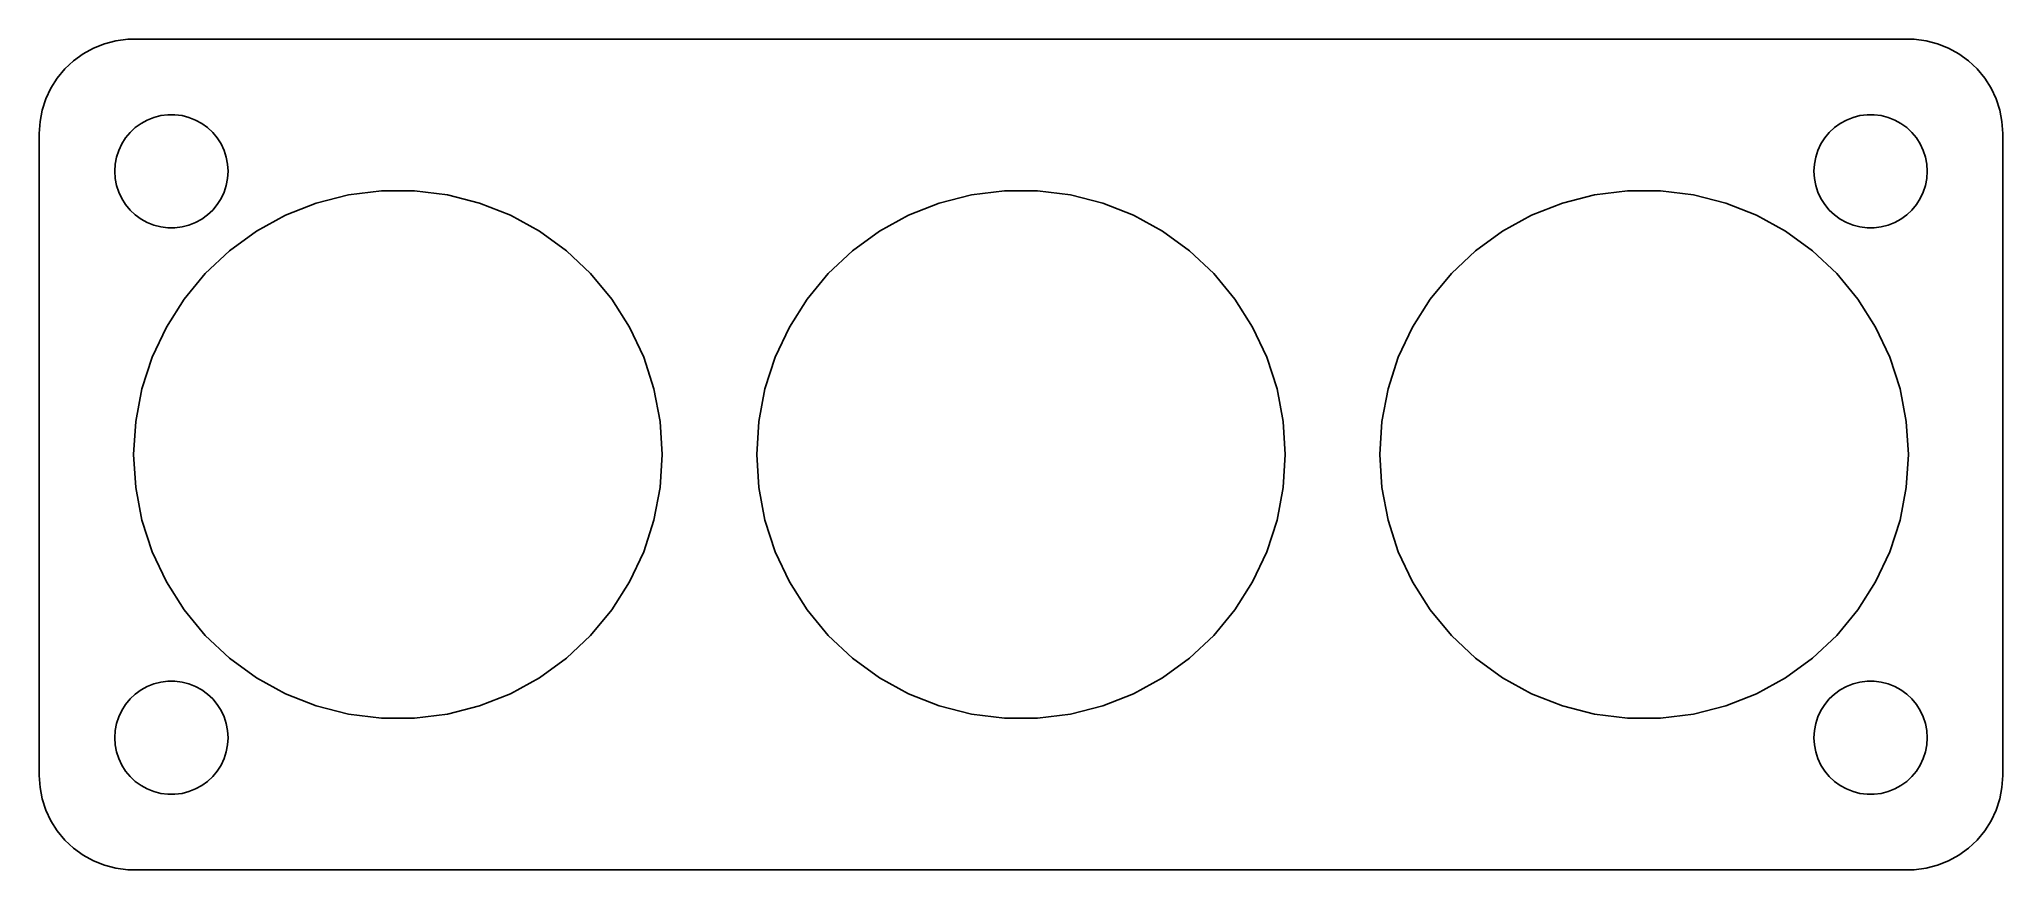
# Model space of a CAD drawing. Header units: metres. Extents: x -52 to 52, y 32 to 76.
import ezdxf

# ---------------------------------------------------------------- set-up
doc = ezdxf.new("R2010")
doc.units = ezdxf.units.M

msp = doc.modelspace()

# ---------------------------------------------------------------- linework, layer by layer
for p, q in [((-47.3139, 75.9901), (-47.9369, 75.9114)), ((47.3139, 75.9901), (-47.3139, 75.9901)), ((47.9369, 75.9114), (47.3139, 75.9901)), ((-49.6791, 75.2216), (-50.1871, 74.8526)), ((-49.1289, 75.5241), (-49.6791, 75.2216)), ((-48.5451, 75.7553), (-49.1289, 75.5241)), ((-47.9369, 75.9114), (-48.5451, 75.7553)), ((48.5451, 75.7553), (47.9369, 75.9114)), ((49.1289, 75.5241), (48.5451, 75.7553)), ((49.6791, 75.2216), (49.1289, 75.5241)), ((50.1871, 74.8526), (49.6791, 75.2216)), ((-51.0451, 73.9389), (-51.3815, 73.4088)), ((-50.6448, 74.4227), (-51.0451, 73.9389)), ((-50.1871, 74.8526), (-50.6448, 74.4227)), ((50.6448, 74.4227), (50.1871, 74.8526)), ((51.0451, 73.9389), (50.6448, 74.4227)), ((51.3815, 73.4088), (51.0451, 73.9389)), ((-51.6489, 72.8406), (-51.8429, 72.2434)), ((-51.3815, 73.4088), (-51.6489, 72.8406)), ((51.6489, 72.8406), (51.3815, 73.4088)), ((51.8429, 72.2434), (51.6489, 72.8406)), ((-51.8429, 72.2434), (-51.9606, 71.6267)), ((-46.2773, 71.7145), (-45.927, 71.8532)), ((-45.927, 71.8532), (-45.5621, 71.9469)), ((-45.5621, 71.9469), (-45.1884, 71.9941)), ((-45.1884, 71.9941), (-44.8116, 71.9941)), ((-44.8116, 71.9941), (-44.4379, 71.9469)), ((-44.4379, 71.9469), (-44.0729, 71.8532)), ((-44.0729, 71.8532), (-43.7227, 71.7145)), ((43.7227, 71.7145), (44.0729, 71.8532)), ((44.0729, 71.8532), (44.4379, 71.9469)), ((44.4379, 71.9469), (44.8116, 71.9941)), ((44.8116, 71.9941), (45.1884, 71.9941)), ((45.1884, 71.9941), (45.5621, 71.9469)), ((45.5621, 71.9469), (45.927, 71.8532)), ((45.927, 71.8532), (46.2773, 71.7145)), ((51.9606, 71.6267), (51.8429, 72.2434)), ((-51.9606, 71.6267), (-52, 71)), ((-52, 71), (-52, 37)), ((-47.6289, 70.4453), (-47.427, 70.7634)), ((-47.427, 70.7634), (-47.1869, 71.0536)), ((-47.1869, 71.0536), (-46.9123, 71.3115)), ((-46.9123, 71.3115), (-46.6075, 71.533)), ((-46.6075, 71.533), (-46.2773, 71.7145)), ((-43.7227, 71.7145), (-43.3925, 71.533)), ((-43.3925, 71.533), (-43.0877, 71.3115)), ((-43.0877, 71.3115), (-42.8131, 71.0536)), ((-42.8131, 71.0536), (-42.5729, 70.7634)), ((-42.5729, 70.7634), (-42.3711, 70.4453)), ((42.3711, 70.4453), (42.5729, 70.7634)), ((42.5729, 70.7634), (42.8131, 71.0536)), ((42.8131, 71.0536), (43.0877, 71.3115)), ((43.0877, 71.3115), (43.3925, 71.533)), ((43.3925, 71.533), (43.7227, 71.7145)), ((46.2773, 71.7145), (46.6075, 71.533)), ((46.6075, 71.533), (46.9123, 71.3115)), ((46.9123, 71.3115), (47.1869, 71.0536)), ((47.1869, 71.0536), (47.427, 70.7634)), ((47.427, 70.7634), (47.6289, 70.4453)), ((52, 71), (51.9606, 71.6267)), ((52, 37), (52, 71)), ((-47.9763, 69.376), (-47.9057, 69.7461)), ((-47.9057, 69.7461), (-47.7893, 70.1044)), ((-47.7893, 70.1044), (-47.6289, 70.4453)), ((-42.3711, 70.4453), (-42.2107, 70.1044)), ((-42.2107, 70.1044), (-42.0942, 69.7461)), ((-42.0942, 69.7461), (-42.0237, 69.376)), ((42.0237, 69.376), (42.0942, 69.7461)), ((42.0942, 69.7461), (42.2107, 70.1044)), ((42.2107, 70.1044), (42.3711, 70.4453)), ((47.6289, 70.4453), (47.7893, 70.1044)), ((47.7893, 70.1044), (47.9057, 69.7461)), ((47.9057, 69.7461), (47.9763, 69.376)), ((-48, 69), (-47.9763, 69.376)), ((-47.9763, 68.624), (-48, 69)), ((-42.0237, 69.376), (-42, 69)), ((-42, 69), (-42.0237, 68.624)), ((42, 69), (42.0237, 69.376)), ((42.0237, 68.624), (42, 69)), ((47.9763, 69.376), (48, 69)), ((48, 69), (47.9763, 68.624)), ((-47.9057, 68.2539), (-47.9763, 68.624)), ((-47.7893, 67.8956), (-47.9057, 68.2539)), ((-47.6289, 67.5547), (-47.7893, 67.8956)), ((-42.2107, 67.8956), (-42.3711, 67.5547)), ((-42.0942, 68.2539), (-42.2107, 67.8956)), ((-42.0237, 68.624), (-42.0942, 68.2539)), ((-37.3262, 67.3148), (-35.6233, 67.752)), ((-35.6233, 67.752), (-33.8791, 67.9724)), ((-33.8791, 67.9724), (-32.1209, 67.9724)), ((-32.1209, 67.9724), (-30.3766, 67.752)), ((-30.3766, 67.752), (-28.6738, 67.3148)), ((-4.32623, 67.3148), (-2.62334, 67.752)), ((-2.62334, 67.752), (-0.87906, 67.9724)), ((-0.87906, 67.9724), (0.87906, 67.9724)), ((0.87906, 67.9724), (2.62334, 67.752)), ((2.62334, 67.752), (4.32623, 67.3148)), ((28.6738, 67.3148), (30.3766, 67.752)), ((30.3766, 67.752), (32.1209, 67.9724)), ((32.1209, 67.9724), (33.8791, 67.9724)), ((33.8791, 67.9724), (35.6233, 67.752)), ((35.6233, 67.752), (37.3262, 67.3148)), ((42.0942, 68.2539), (42.0237, 68.624)), ((42.2107, 67.8956), (42.0942, 68.2539)), ((42.3711, 67.5547), (42.2107, 67.8956)), ((47.7893, 67.8956), (47.6289, 67.5547)), ((47.9057, 68.2539), (47.7893, 67.8956)), ((47.9763, 68.624), (47.9057, 68.2539)), ((-47.427, 67.2366), (-47.6289, 67.5547)), ((-47.1869, 66.9464), (-47.427, 67.2366)), ((-46.9123, 66.6884), (-47.1869, 66.9464)), ((-46.6075, 66.467), (-46.9123, 66.6884)), ((-43.0877, 66.6884), (-43.3925, 66.467)), ((-42.8131, 66.9464), (-43.0877, 66.6884)), ((-42.5729, 67.2366), (-42.8131, 66.9464)), ((-42.3711, 67.5547), (-42.5729, 67.2366)), ((-40.5016, 65.8206), (-38.9609, 66.6676)), ((-38.9609, 66.6676), (-37.3262, 67.3148)), ((-28.6738, 67.3148), (-27.0391, 66.6676)), ((-27.0391, 66.6676), (-25.4984, 65.8206)), ((-7.50157, 65.8206), (-5.96091, 66.6676)), ((-5.96091, 66.6676), (-4.32623, 67.3148)), ((4.32623, 67.3148), (5.96091, 66.6676)), ((5.96091, 66.6676), (7.50157, 65.8206)), ((25.4984, 65.8206), (27.0391, 66.6676)), ((27.0391, 66.6676), (28.6738, 67.3148)), ((37.3262, 67.3148), (38.9609, 66.6676)), ((38.9609, 66.6676), (40.5016, 65.8206)), ((42.5729, 67.2366), (42.3711, 67.5547)), ((42.8131, 66.9464), (42.5729, 67.2366)), ((43.0877, 66.6884), (42.8131, 66.9464)), ((43.3925, 66.467), (43.0877, 66.6884)), ((46.9123, 66.6884), (46.6075, 66.467)), ((47.1869, 66.9464), (46.9123, 66.6884)), ((47.427, 67.2366), (47.1869, 66.9464)), ((47.6289, 67.5547), (47.427, 67.2366)), ((-46.2773, 66.2855), (-46.6075, 66.467)), ((-45.927, 66.1468), (-46.2773, 66.2855)), ((-45.5621, 66.0531), (-45.927, 66.1468)), ((-45.1884, 66.0059), (-45.5621, 66.0531)), ((-44.8116, 66.0059), (-45.1884, 66.0059)), ((-44.4379, 66.0531), (-44.8116, 66.0059)), ((-44.0729, 66.1468), (-44.4379, 66.0531)), ((-43.7227, 66.2855), (-44.0729, 66.1468)), ((-43.3925, 66.467), (-43.7227, 66.2855)), ((-41.9239, 64.7872), (-40.5016, 65.8206)), ((-25.4984, 65.8206), (-24.0761, 64.7872)), ((-8.92393, 64.7872), (-7.50157, 65.8206)), ((7.50157, 65.8206), (8.92393, 64.7872)), ((24.0761, 64.7872), (25.4984, 65.8206)), ((40.5016, 65.8206), (41.9239, 64.7872)), ((43.7227, 66.2855), (43.3925, 66.467)), ((44.0729, 66.1468), (43.7227, 66.2855)), ((44.4379, 66.0531), (44.0729, 66.1468)), ((44.8116, 66.0059), (44.4379, 66.0531)), ((45.1884, 66.0059), (44.8116, 66.0059)), ((45.5621, 66.0531), (45.1884, 66.0059)), ((45.927, 66.1468), (45.5621, 66.0531)), ((46.2773, 66.2855), (45.927, 66.1468)), ((46.6075, 66.467), (46.2773, 66.2855)), ((-43.2056, 63.5836), (-41.9239, 64.7872)), ((-24.0761, 64.7872), (-22.7944, 63.5836)), ((-10.2056, 63.5836), (-8.92393, 64.7872)), ((8.92393, 64.7872), (10.2056, 63.5836)), ((22.7944, 63.5836), (24.0761, 64.7872)), ((41.9239, 64.7872), (43.2056, 63.5836)), ((-44.3262, 62.229), (-43.2056, 63.5836)), ((-22.7944, 63.5836), (-21.6738, 62.229)), ((-11.3262, 62.229), (-10.2056, 63.5836)), ((10.2056, 63.5836), (11.3262, 62.229)), ((21.6738, 62.229), (22.7944, 63.5836)), ((43.2056, 63.5836), (44.3262, 62.229)), ((-45.2683, 60.7445), (-44.3262, 62.229)), ((-21.6738, 62.229), (-20.7317, 60.7445)), ((-12.2683, 60.7445), (-11.3262, 62.229)), ((11.3262, 62.229), (12.2683, 60.7445)), ((20.7317, 60.7445), (21.6738, 62.229)), ((44.3262, 62.229), (45.2683, 60.7445)), ((-46.0169, 59.1537), (-45.2683, 60.7445)), ((-20.7317, 60.7445), (-19.9831, 59.1537)), ((-13.0169, 59.1537), (-12.2683, 60.7445)), ((12.2683, 60.7445), (13.0169, 59.1537)), ((19.9831, 59.1537), (20.7317, 60.7445)), ((45.2683, 60.7445), (46.0169, 59.1537)), ((-46.5602, 57.4816), (-46.0169, 59.1537)), ((-19.9831, 59.1537), (-19.4398, 57.4816)), ((-13.5602, 57.4816), (-13.0169, 59.1537)), ((13.0169, 59.1537), (13.5602, 57.4816)), ((19.4398, 57.4816), (19.9831, 59.1537)), ((46.0169, 59.1537), (46.5602, 57.4816)), ((-46.8896, 55.7547), (-46.5602, 57.4816)), ((-19.4398, 57.4816), (-19.1104, 55.7547)), ((-13.8896, 55.7547), (-13.5602, 57.4816)), ((13.5602, 57.4816), (13.8896, 55.7547)), ((19.1104, 55.7547), (19.4398, 57.4816)), ((46.5602, 57.4816), (46.8896, 55.7547)), ((-47, 54), (-46.8896, 55.7547)), ((-19.1104, 55.7547), (-19, 54)), ((-14, 54), (-13.8896, 55.7547)), ((13.8896, 55.7547), (14, 54)), ((19, 54), (19.1104, 55.7547)), ((46.8896, 55.7547), (47, 54)), ((-46.8896, 52.2453), (-47, 54)), ((-19, 54), (-19.1104, 52.2453)), ((-13.8896, 52.2453), (-14, 54)), ((14, 54), (13.8896, 52.2453)), ((19.1104, 52.2453), (19, 54)), ((47, 54), (46.8896, 52.2453)), ((-46.5602, 50.5184), (-46.8896, 52.2453)), ((-19.1104, 52.2453), (-19.4398, 50.5184)), ((-13.5602, 50.5184), (-13.8896, 52.2453)), ((13.8896, 52.2453), (13.5602, 50.5184)), ((19.4398, 50.5184), (19.1104, 52.2453)), ((46.8896, 52.2453), (46.5602, 50.5184)), ((-46.0169, 48.8463), (-46.5602, 50.5184)), ((-19.4398, 50.5184), (-19.9831, 48.8463)), ((-13.0169, 48.8463), (-13.5602, 50.5184)), ((13.5602, 50.5184), (13.0169, 48.8463)), ((19.9831, 48.8463), (19.4398, 50.5184)), ((46.5602, 50.5184), (46.0169, 48.8463)), ((-45.2683, 47.2555), (-46.0169, 48.8463)), ((-19.9831, 48.8463), (-20.7317, 47.2555)), ((-12.2683, 47.2555), (-13.0169, 48.8463)), ((13.0169, 48.8463), (12.2683, 47.2555)), ((20.7317, 47.2555), (19.9831, 48.8463)), ((46.0169, 48.8463), (45.2683, 47.2555)), ((-44.3262, 45.771), (-45.2683, 47.2555)), ((-20.7317, 47.2555), (-21.6738, 45.771)), ((-11.3262, 45.771), (-12.2683, 47.2555)), ((12.2683, 47.2555), (11.3262, 45.771)), ((21.6738, 45.771), (20.7317, 47.2555)), ((45.2683, 47.2555), (44.3262, 45.771)), ((-43.2056, 44.4164), (-44.3262, 45.771)), ((-21.6738, 45.771), (-22.7944, 44.4164)), ((-10.2056, 44.4164), (-11.3262, 45.771)), ((11.3262, 45.771), (10.2056, 44.4164)), ((22.7944, 44.4164), (21.6738, 45.771)), ((44.3262, 45.771), (43.2056, 44.4164)), ((-41.9239, 43.2128), (-43.2056, 44.4164)), ((-22.7944, 44.4164), (-24.0761, 43.2128)), ((-8.92393, 43.2128), (-10.2056, 44.4164)), ((10.2056, 44.4164), (8.92393, 43.2128)), ((24.0761, 43.2128), (22.7944, 44.4164)), ((43.2056, 44.4164), (41.9239, 43.2128)), ((-40.5016, 42.1794), (-41.9239, 43.2128)), ((-24.0761, 43.2128), (-25.4984, 42.1794)), ((-7.50157, 42.1794), (-8.92393, 43.2128)), ((8.92393, 43.2128), (7.50157, 42.1794)), ((25.4984, 42.1794), (24.0761, 43.2128)), ((41.9239, 43.2128), (40.5016, 42.1794)), ((-46.6075, 41.533), (-46.2773, 41.7145)), ((-46.2773, 41.7145), (-45.927, 41.8532)), ((-45.927, 41.8532), (-45.5621, 41.9469)), ((-45.5621, 41.9469), (-45.1884, 41.9941)), ((-45.1884, 41.9941), (-44.8116, 41.9941)), ((-44.8116, 41.9941), (-44.4379, 41.9469)), ((-44.4379, 41.9469), (-44.0729, 41.8532)), ((-44.0729, 41.8532), (-43.7227, 41.7145)), ((-43.7227, 41.7145), (-43.3925, 41.533)), ((-38.9609, 41.3324), (-40.5016, 42.1794)), ((-25.4984, 42.1794), (-27.0391, 41.3324)), ((-5.96091, 41.3324), (-7.50157, 42.1794)), ((7.50157, 42.1794), (5.96091, 41.3324)), ((27.0391, 41.3324), (25.4984, 42.1794)), ((40.5016, 42.1794), (38.9609, 41.3324)), ((43.3925, 41.533), (43.7227, 41.7145)), ((43.7227, 41.7145), (44.0729, 41.8532)), ((44.0729, 41.8532), (44.4379, 41.9469)), ((44.4379, 41.9469), (44.8116, 41.9941)), ((44.8116, 41.9941), (45.1884, 41.9941)), ((45.1884, 41.9941), (45.5621, 41.9469)), ((45.5621, 41.9469), (45.927, 41.8532)), ((45.927, 41.8532), (46.2773, 41.7145)), ((46.2773, 41.7145), (46.6075, 41.533)), ((-47.6289, 40.4453), (-47.427, 40.7634)), ((-47.427, 40.7634), (-47.1869, 41.0536)), ((-47.1869, 41.0536), (-46.9123, 41.3116)), ((-46.9123, 41.3116), (-46.6075, 41.533)), ((-43.3925, 41.533), (-43.0877, 41.3116)), ((-43.0877, 41.3116), (-42.8131, 41.0536)), ((-42.8131, 41.0536), (-42.5729, 40.7634)), ((-42.5729, 40.7634), (-42.3711, 40.4453)), ((-37.3262, 40.6852), (-38.9609, 41.3324)), ((-35.6233, 40.248), (-37.3262, 40.6852)), ((-28.6738, 40.6852), (-30.3766, 40.248)), ((-27.0391, 41.3324), (-28.6738, 40.6852)), ((-4.32623, 40.6852), (-5.96091, 41.3324)), ((-2.62334, 40.248), (-4.32623, 40.6852)), ((4.32623, 40.6852), (2.62334, 40.248)), ((5.96091, 41.3324), (4.32623, 40.6852)), ((28.6738, 40.6852), (27.0391, 41.3324)), ((30.3766, 40.248), (28.6738, 40.6852)), ((37.3262, 40.6852), (35.6233, 40.248)), ((38.9609, 41.3324), (37.3262, 40.6852)), ((42.3711, 40.4453), (42.5729, 40.7634)), ((42.5729, 40.7634), (42.8131, 41.0536)), ((42.8131, 41.0536), (43.0877, 41.3116)), ((43.0877, 41.3116), (43.3925, 41.533)), ((46.6075, 41.533), (46.9123, 41.3116)), ((46.9123, 41.3116), (47.1869, 41.0536)), ((47.1869, 41.0536), (47.427, 40.7634)), ((47.427, 40.7634), (47.6289, 40.4453)), ((-47.9763, 39.376), (-47.9057, 39.7461)), ((-47.9057, 39.7461), (-47.7893, 40.1044)), ((-47.7893, 40.1044), (-47.6289, 40.4453)), ((-42.3711, 40.4453), (-42.2107, 40.1044)), ((-42.2107, 40.1044), (-42.0942, 39.7461)), ((-42.0942, 39.7461), (-42.0237, 39.376)), ((-33.8791, 40.0276), (-35.6233, 40.248)), ((-32.1209, 40.0276), (-33.8791, 40.0276)), ((-30.3766, 40.248), (-32.1209, 40.0276)), ((-0.87906, 40.0276), (-2.62334, 40.248)), ((0.87906, 40.0276), (-0.87906, 40.0276)), ((2.62334, 40.248), (0.87906, 40.0276)), ((32.1209, 40.0276), (30.3766, 40.248)), ((33.8791, 40.0276), (32.1209, 40.0276)), ((35.6233, 40.248), (33.8791, 40.0276)), ((42.0237, 39.376), (42.0942, 39.7461)), ((42.0942, 39.7461), (42.2107, 40.1044)), ((42.2107, 40.1044), (42.3711, 40.4453)), ((47.6289, 40.4453), (47.7893, 40.1044)), ((47.7893, 40.1044), (47.9057, 39.7461)), ((47.9057, 39.7461), (47.9763, 39.376)), ((-48, 39), (-47.9763, 39.376)), ((-47.9763, 38.624), (-48, 39)), ((-47.9057, 38.2539), (-47.9763, 38.624)), ((-42.0237, 38.624), (-42.0942, 38.2539)), ((-42.0237, 39.376), (-42, 39)), ((-42, 39), (-42.0237, 38.624)), ((42, 39), (42.0237, 39.376)), ((42.0237, 38.624), (42, 39)), ((42.0942, 38.2539), (42.0237, 38.624)), ((47.9763, 38.624), (47.9057, 38.2539)), ((47.9763, 39.376), (48, 39)), ((48, 39), (47.9763, 38.624)), ((-47.7893, 37.8956), (-47.9057, 38.2539)), ((-47.6289, 37.5547), (-47.7893, 37.8956)), ((-47.427, 37.2366), (-47.6289, 37.5547)), ((-42.3711, 37.5547), (-42.5729, 37.2366)), ((-42.2107, 37.8956), (-42.3711, 37.5547)), ((-42.0942, 38.2539), (-42.2107, 37.8956)), ((42.2107, 37.8956), (42.0942, 38.2539)), ((42.3711, 37.5547), (42.2107, 37.8956)), ((42.5729, 37.2366), (42.3711, 37.5547)), ((47.6289, 37.5547), (47.427, 37.2366)), ((47.7893, 37.8956), (47.6289, 37.5547)), ((47.9057, 38.2539), (47.7893, 37.8956)), ((-52, 37), (-51.9606, 36.3733)), ((-47.1869, 36.9464), (-47.427, 37.2366)), ((-46.9123, 36.6885), (-47.1869, 36.9464)), ((-46.6075, 36.467), (-46.9123, 36.6885)), ((-46.2773, 36.2855), (-46.6075, 36.467)), ((-43.3925, 36.467), (-43.7227, 36.2855)), ((-43.0877, 36.6885), (-43.3925, 36.467)), ((-42.8131, 36.9464), (-43.0877, 36.6885)), ((-42.5729, 37.2366), (-42.8131, 36.9464)), ((42.8131, 36.9464), (42.5729, 37.2366)), ((43.0877, 36.6885), (42.8131, 36.9464)), ((43.3925, 36.467), (43.0877, 36.6885)), ((43.7227, 36.2855), (43.3925, 36.467)), ((46.6075, 36.467), (46.2773, 36.2855)), ((46.9123, 36.6885), (46.6075, 36.467)), ((47.1869, 36.9464), (46.9123, 36.6885)), ((47.427, 37.2366), (47.1869, 36.9464)), ((51.9606, 36.3733), (52, 37)), ((-51.9606, 36.3733), (-51.8429, 35.7566)), ((-51.8429, 35.7566), (-51.6489, 35.1594)), ((-45.927, 36.1468), (-46.2773, 36.2855)), ((-45.5621, 36.0531), (-45.927, 36.1468)), ((-45.1884, 36.0059), (-45.5621, 36.0531)), ((-44.8116, 36.0059), (-45.1884, 36.0059)), ((-44.4379, 36.0531), (-44.8116, 36.0059)), ((-44.0729, 36.1468), (-44.4379, 36.0531)), ((-43.7227, 36.2855), (-44.0729, 36.1468)), ((44.0729, 36.1468), (43.7227, 36.2855)), ((44.4379, 36.0531), (44.0729, 36.1468)), ((44.8116, 36.0059), (44.4379, 36.0531)), ((45.1884, 36.0059), (44.8116, 36.0059)), ((45.5621, 36.0531), (45.1884, 36.0059)), ((45.927, 36.1468), (45.5621, 36.0531)), ((46.2773, 36.2855), (45.927, 36.1468)), ((51.6489, 35.1594), (51.8429, 35.7566)), ((51.8429, 35.7566), (51.9606, 36.3733)), ((-51.6489, 35.1594), (-51.3815, 34.5912)), ((-51.3815, 34.5912), (-51.0451, 34.0611)), ((51.0451, 34.0611), (51.3815, 34.5912)), ((51.3815, 34.5912), (51.6489, 35.1594)), ((-51.0451, 34.0611), (-50.6448, 33.5773)), ((-50.6448, 33.5773), (-50.1871, 33.1474)), ((50.1871, 33.1474), (50.6448, 33.5773)), ((50.6448, 33.5773), (51.0451, 34.0611)), ((-50.1871, 33.1474), (-49.6791, 32.7784)), ((-49.6791, 32.7784), (-49.1289, 32.4759)), ((-49.1289, 32.4759), (-48.5451, 32.2447)), ((-48.5451, 32.2447), (-47.9369, 32.0886)), ((47.9369, 32.0886), (48.5451, 32.2447)), ((48.5451, 32.2447), (49.1289, 32.4759)), ((49.1289, 32.4759), (49.6791, 32.7784)), ((49.6791, 32.7784), (50.1871, 33.1474)), ((-47.9369, 32.0886), (-47.3139, 32.0099)), ((-47.3139, 32.0099), (47.3139, 32.0099)), ((47.3139, 32.0099), (47.9369, 32.0886))]:
    msp.add_line(p, q)

doc.saveas('drawing.dxf')
